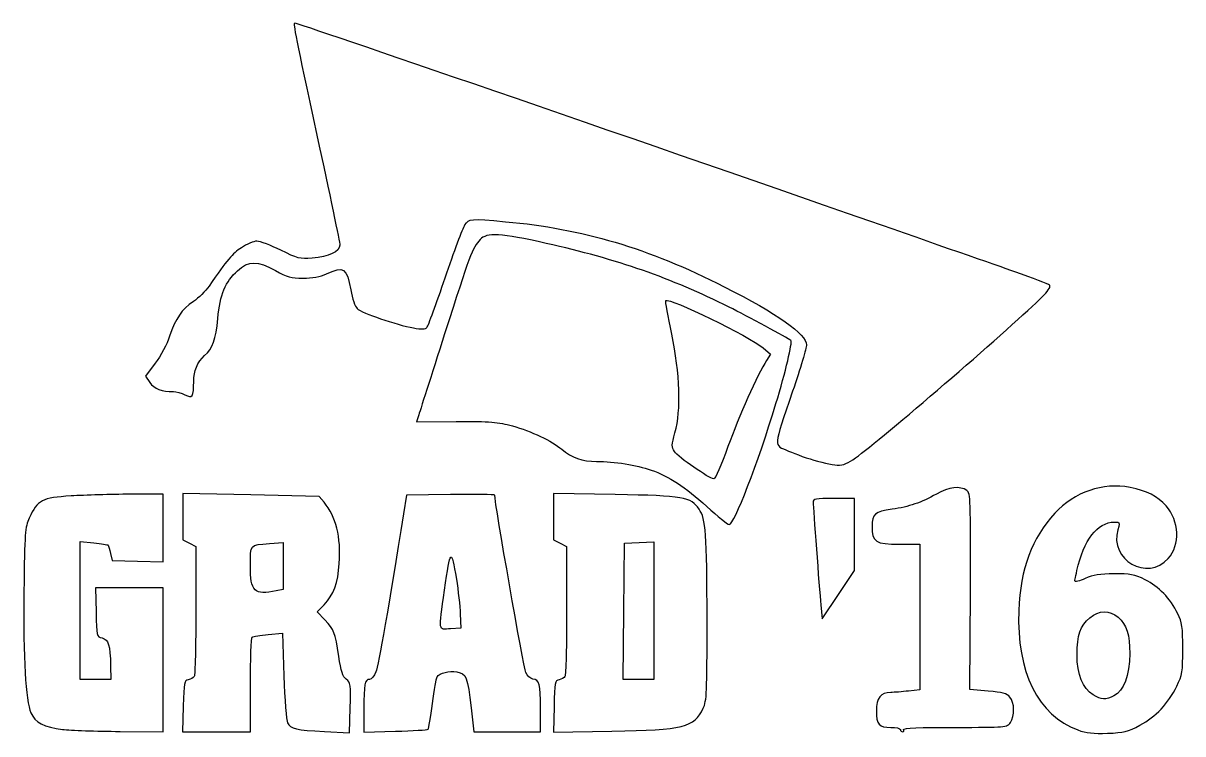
# Model space of a CAD drawing. Header units: centimetres. Extents: x -19.8 to 18.3, y -15 to 15.3.
# Drawn here: x -19.28 to -5.21, y 6.63 to 15.26 of the extents above; entities that cross this region are included whole.
import ezdxf

# ---------------------------------------------------------------- set-up
doc = ezdxf.new("R2010")
doc.units = ezdxf.units.CM
doc.header["$MEASUREMENT"] = 0
doc.layers.add('Layer 1', color=7, linetype='Continuous')

msp = doc.modelspace()

# ---------------------------------------------------------------- linework, layer by layer
at = {"layer": 'Layer 1'}
for points, knots in [([(-9.63965, 9.94285), (-9.74879, 9.97202), (-9.90709, 10.02674), (-9.99141, 10.06446), (-9.99141, 10.06446), (-10.1753, 10.14669), (-10.17961, 10.0844), (-9.94119, 10.79023), (-9.94119, 10.79023), (-9.8481, 11.06581), (-9.77194, 11.31913), (-9.77194, 11.35316), (-9.77194, 11.35316), (-9.77194, 11.48209), (-10.12816, 11.73407), (-10.76998, 12.05915), (-10.76998, 12.05915), (-11.69837, 12.52938), (-12.48444, 12.76326), (-13.42319, 12.84857), (-13.42319, 12.84857), (-13.85398, 12.88772), (-13.86493, 12.88683), (-13.91609, 12.80875), (-13.91609, 12.80875), (-13.94047, 12.77154), (-14.0483, 12.48355), (-14.15572, 12.16878), (-14.15572, 12.16878), (-14.26313, 11.854), (-14.36262, 11.58248), (-14.3768, 11.56539), (-14.3768, 11.56539), (-14.39548, 11.54288), (-14.44077, 11.54116), (-14.54128, 11.55913), (-14.54128, 11.55913), (-14.74582, 11.59571), (-15.17273, 11.74197), (-15.22368, 11.79291), (-15.22368, 11.79291), (-15.248, 11.81723), (-15.28304, 11.91916), (-15.30154, 12.01942), (-15.30154, 12.01942), (-15.35144, 12.28986), (-15.3844, 12.31177), (-15.59651, 12.21552), (-15.59651, 12.21552), (-15.67223, 12.18116), (-15.77005, 12.16298), (-15.88128, 12.1626), (-15.88128, 12.1626), (-16.02635, 12.1621), (-16.07453, 12.17534), (-16.21631, 12.25462), (-16.21631, 12.25462), (-16.43639, 12.37769), (-16.53805, 12.37752), (-16.67495, 12.25384), (-16.67495, 12.25384), (-16.82258, 12.12047), (-16.8867, 11.96513), (-16.91423, 11.6742), (-16.91423, 11.6742), (-16.93854, 11.41726), (-16.97593, 11.3119), (-17.07445, 11.22274), (-17.07445, 11.22274), (-17.1633, 11.14233), (-17.20674, 11.03922), (-17.20674, 10.90872), (-17.20674, 10.90872), (-17.20674, 10.7241), (-17.2227, 10.70002), (-17.31384, 10.74715), (-17.31384, 10.74715), (-17.35536, 10.76862), (-17.41819, 10.78618), (-17.45347, 10.78618), (-17.45347, 10.78618), (-17.59341, 10.78618), (-17.68584, 10.8217), (-17.73857, 10.89575), (-17.73857, 10.89575), (-17.73857, 10.89575), (-17.79286, 10.97199), (-17.79286, 10.97199), (-17.79286, 10.97199), (-17.79286, 10.97199), (-17.67409, 11.12999), (-17.67409, 11.12999), (-17.67409, 11.12999), (-17.60876, 11.21689), (-17.52971, 11.36495), (-17.49841, 11.45901), (-17.49841, 11.45901), (-17.42553, 11.67802), (-17.3525, 11.78488), (-17.21054, 11.88021), (-17.21054, 11.88021), (-17.14789, 11.92229), (-17.06264, 12.00588), (-17.02109, 12.06597), (-17.02109, 12.06597), (-16.79697, 12.39015), (-16.73751, 12.46094), (-16.62881, 12.53294), (-16.62881, 12.53294), (-16.56333, 12.57631), (-16.47802, 12.61179), (-16.43922, 12.61179), (-16.43922, 12.61179), (-16.40043, 12.61179), (-16.27071, 12.5626), (-16.15097, 12.50247), (-16.15097, 12.50247), (-15.94864, 12.40088), (-15.92162, 12.39409), (-15.76844, 12.40638), (-15.76844, 12.40638), (-15.56936, 12.42236), (-15.43403, 12.48526), (-15.43403, 12.56182), (-15.43403, 12.56182), (-15.43403, 12.5918), (-15.55905, 13.19258), (-15.71184, 13.89688), (-15.71184, 13.89688), (-15.97153, 15.09387), (-16.00387, 15.25761), (-15.98062, 15.25761), (-15.98062, 15.25761), (-15.94099, 15.25761), (-11.87764, 13.85785), (-9.00465, 12.8545), (-9.00465, 12.8545), (-8.25522, 12.59277), (-7.46345, 12.3165), (-7.24517, 12.24057), (-7.24517, 12.24057), (-7.02689, 12.16463), (-6.83701, 12.0921), (-6.82321, 12.07938), (-6.82321, 12.07938), (-6.80791, 12.06528), (-6.83371, 12.01892), (-6.88936, 11.96054), (-6.88936, 11.96054), (-7.13627, 11.70148), (-8.65741, 10.3814), (-9.10391, 10.03871), (-9.10391, 10.03871), (-9.32716, 9.86736), (-9.34523, 9.86413), (-9.63966, 9.94282), (-9.63966, 9.94282), (-9.63966, 9.94282), (-9.63965, 9.94285), (-9.63965, 9.94285)], [0, 0, 0, 0, 0.02439024, 0.02439024, 0.02439024, 0.02439024, 0.04878049, 0.04878049, 0.04878049, 0.04878049, 0.07317073, 0.07317073, 0.07317073, 0.07317073, 0.09756098, 0.09756098, 0.09756098, 0.09756098, 0.12195122, 0.12195122, 0.12195122, 0.12195122, 0.14634146, 0.14634146, 0.14634146, 0.14634146, 0.17073171, 0.17073171, 0.17073171, 0.17073171, 0.19512195, 0.19512195, 0.19512195, 0.19512195, 0.2195122, 0.2195122, 0.2195122, 0.2195122, 0.24390244, 0.24390244, 0.24390244, 0.24390244, 0.26829268, 0.26829268, 0.26829268, 0.26829268, 0.29268293, 0.29268293, 0.29268293, 0.29268293, 0.31707317, 0.31707317, 0.31707317, 0.31707317, 0.34146341, 0.34146341, 0.34146341, 0.34146341, 0.36585366, 0.36585366, 0.36585366, 0.36585366, 0.3902439, 0.3902439, 0.3902439, 0.3902439, 0.41463415, 0.41463415, 0.41463415, 0.41463415, 0.43902439, 0.43902439, 0.43902439, 0.43902439, 0.46341463, 0.46341463, 0.46341463, 0.46341463, 0.48780488, 0.48780488, 0.48780488, 0.48780488, 0.51219512, 0.51219512, 0.51219512, 0.51219512, 0.53658537, 0.53658537, 0.53658537, 0.53658537, 0.56097561, 0.56097561, 0.56097561, 0.56097561, 0.58536585, 0.58536585, 0.58536585, 0.58536585, 0.6097561, 0.6097561, 0.6097561, 0.6097561, 0.63414634, 0.63414634, 0.63414634, 0.63414634, 0.65853659, 0.65853659, 0.65853659, 0.65853659, 0.68292683, 0.68292683, 0.68292683, 0.68292683, 0.70731707, 0.70731707, 0.70731707, 0.70731707, 0.73170732, 0.73170732, 0.73170732, 0.73170732, 0.75609756, 0.75609756, 0.75609756, 0.75609756, 0.7804878, 0.7804878, 0.7804878, 0.7804878, 0.80487805, 0.80487805, 0.80487805, 0.80487805, 0.82926829, 0.82926829, 0.82926829, 0.82926829, 0.85365854, 0.85365854, 0.85365854, 0.85365854, 0.87804878, 0.87804878, 0.87804878, 0.87804878, 0.90243902, 0.90243902, 0.90243902, 0.90243902, 0.92682927, 0.92682927, 0.92682927, 0.92682927, 0.95121951, 0.95121951, 0.95121951, 0.95121951, 1, 1, 1, 1]), ([(-10.98215, 9.3905), (-11.25034, 9.63409), (-11.43601, 9.75588), (-11.65831, 9.83401), (-11.65831, 9.83401), (-11.83305, 9.89543), (-12.1027, 9.93824), (-12.31942, 9.93899), (-12.31942, 9.93899), (-12.49073, 9.93958), (-12.62145, 9.98518), (-12.7416, 10.08628), (-12.7416, 10.08628), (-12.86262, 10.18811), (-13.11257, 10.30652), (-13.34004, 10.36977), (-13.34004, 10.36977), (-13.51443, 10.41826), (-13.60846, 10.42563), (-14.02292, 10.4233), (-14.02292, 10.4233), (-14.02292, 10.4233), (-14.50357, 10.42059), (-14.50357, 10.42059), (-14.50357, 10.42059), (-14.50357, 10.42059), (-14.48093, 10.49094), (-14.48093, 10.49094), (-14.48093, 10.49094), (-14.46847, 10.52963), (-14.32543, 10.97788), (-14.16305, 11.48704), (-14.16305, 11.48704), (-13.85837, 12.44241), (-13.82513, 12.5309), (-13.73301, 12.63165), (-13.73301, 12.63165), (-13.65283, 12.71933), (-13.48247, 12.70951), (-12.92916, 12.58529), (-12.92916, 12.58529), (-12.0693, 12.39225), (-11.41497, 12.16391), (-10.71124, 11.8113), (-10.71124, 11.8113), (-10.49877, 11.70484), (-9.99903, 11.43483), (-9.96213, 11.40656), (-9.96213, 11.40656), (-9.94052, 11.39), (-10.02726, 11.023), (-10.14316, 10.64071), (-10.14316, 10.64071), (-10.3632, 9.91484), (-10.64994, 9.17223), (-10.71016, 9.17223), (-10.71016, 9.17223), (-10.72759, 9.17223), (-10.84999, 9.27046), (-10.98217, 9.39051), (-10.98217, 9.39051), (-10.98217, 9.39051), (-10.98215, 9.3905), (-10.98215, 9.3905)], [0, 0, 0, 0, 0.05882353, 0.05882353, 0.05882353, 0.05882353, 0.11764706, 0.11764706, 0.11764706, 0.11764706, 0.17647059, 0.17647059, 0.17647059, 0.17647059, 0.23529412, 0.23529412, 0.23529412, 0.23529412, 0.29411765, 0.29411765, 0.29411765, 0.29411765, 0.35294118, 0.35294118, 0.35294118, 0.35294118, 0.41176471, 0.41176471, 0.41176471, 0.41176471, 0.47058824, 0.47058824, 0.47058824, 0.47058824, 0.52941176, 0.52941176, 0.52941176, 0.52941176, 0.58823529, 0.58823529, 0.58823529, 0.58823529, 0.64705882, 0.64705882, 0.64705882, 0.64705882, 0.70588235, 0.70588235, 0.70588235, 0.70588235, 0.76470588, 0.76470588, 0.76470588, 0.76470588, 0.82352941, 0.82352941, 0.82352941, 0.82352941, 0.88235294, 0.88235294, 0.88235294, 0.88235294, 1, 1, 1, 1]), ([(-10.72529, 10.11811), (-10.59597, 10.48212), (-10.36744, 10.99286), (-10.25665, 11.16546), (-10.25665, 11.16546), (-10.25665, 11.16546), (-10.20851, 11.24046), (-10.20851, 11.24046), (-10.20851, 11.24046), (-10.20851, 11.24046), (-10.29979, 11.31732), (-10.29979, 11.31732), (-10.29979, 11.31732), (-10.45968, 11.45196), (-11.44099, 11.93054), (-11.47907, 11.89246), (-11.47907, 11.89246), (-11.48601, 11.88552), (-11.4541, 11.70223), (-11.40817, 11.48515), (-11.40817, 11.48515), (-11.3062, 11.0032), (-11.29148, 10.5621), (-11.3682, 10.28755), (-11.3682, 10.28755), (-11.41035, 10.13673), (-11.41106, 10.11345), (-11.3752, 10.05872), (-11.3752, 10.05872), (-11.33087, 9.99106), (-10.95109, 9.72785), (-10.8978, 9.72785), (-10.8978, 9.72785), (-10.87808, 9.72785), (-10.80602, 9.89085), (-10.72528, 10.11811), (-10.72528, 10.11811), (-10.72528, 10.11811), (-10.72529, 10.11811), (-10.72529, 10.11811)], [0, 0, 0, 0, 0.09090909, 0.09090909, 0.09090909, 0.09090909, 0.18181818, 0.18181818, 0.18181818, 0.18181818, 0.27272727, 0.27272727, 0.27272727, 0.27272727, 0.36363636, 0.36363636, 0.36363636, 0.36363636, 0.45454545, 0.45454545, 0.45454545, 0.45454545, 0.54545455, 0.54545455, 0.54545455, 0.54545455, 0.63636364, 0.63636364, 0.63636364, 0.63636364, 0.72727273, 0.72727273, 0.72727273, 0.72727273, 0.81818182, 0.81818182, 0.81818182, 0.81818182, 1, 1, 1, 1]), ([(-8.63424, 6.68514), (-8.63424, 6.69969), (-8.68544, 6.7116), (-8.74801, 6.7116), (-8.74801, 6.7116), (-8.89518, 6.7116), (-8.92528, 6.74549), (-8.92528, 6.91123), (-8.92528, 6.91123), (-8.92528, 7.06857), (-8.8738, 7.1348), (-8.75122, 7.13516), (-8.75122, 7.13516), (-8.70871, 7.13529), (-8.61142, 7.1429), (-8.53502, 7.15207), (-8.53502, 7.15207), (-8.53502, 7.15207), (-8.39611, 7.16875), (-8.39611, 7.16875), (-8.39611, 7.16875), (-8.39611, 7.16875), (-8.39611, 8.05142), (-8.39611, 8.05142), (-8.39611, 8.05142), (-8.39611, 8.05142), (-8.39611, 8.93409), (-8.39611, 8.93409), (-8.39611, 8.93409), (-8.39611, 8.93409), (-8.64336, 8.93409), (-8.64336, 8.93409), (-8.64336, 8.93409), (-8.93732, 8.93409), (-8.97819, 8.96059), (-8.97819, 9.15122), (-8.97819, 9.15122), (-8.97819, 9.3018), (-8.94726, 9.3281), (-8.73471, 9.3582), (-8.73471, 9.3582), (-8.52912, 9.38731), (-8.37904, 9.43886), (-8.19756, 9.5427), (-8.19756, 9.5427), (-8.04816, 9.62818), (-7.90815, 9.64475), (-7.82835, 9.5864), (-7.82835, 9.5864), (-7.78215, 9.55262), (-7.77994, 9.48961), (-7.78536, 8.36004), (-7.78536, 8.36004), (-7.78536, 8.36004), (-7.79108, 7.16929), (-7.79108, 7.16929), (-7.79108, 7.16929), (-7.79108, 7.16929), (-7.57104, 7.15165), (-7.57104, 7.15165), (-7.57104, 7.15165), (-7.39349, 7.13742), (-7.34206, 7.12332), (-7.3047, 7.07862), (-7.3047, 7.07862), (-7.24726, 7.00991), (-7.24459, 6.84891), (-7.29959, 6.7704), (-7.29959, 6.7704), (-7.34021, 6.71241), (-7.34958, 6.7116), (-7.97584, 6.7116), (-7.97584, 6.7116), (-8.39248, 6.7116), (-8.60528, 6.7025), (-8.59455, 6.68514), (-8.59455, 6.68514), (-8.58556, 6.67059), (-8.59081, 6.65868), (-8.60622, 6.65868), (-8.60622, 6.65868), (-8.62163, 6.65868), (-8.63424, 6.67059), (-8.63424, 6.68514)], [0, 0, 0, 0, 0.04545455, 0.04545455, 0.04545455, 0.04545455, 0.09090909, 0.09090909, 0.09090909, 0.09090909, 0.13636364, 0.13636364, 0.13636364, 0.13636364, 0.18181818, 0.18181818, 0.18181818, 0.18181818, 0.22727273, 0.22727273, 0.22727273, 0.22727273, 0.27272727, 0.27272727, 0.27272727, 0.27272727, 0.31818182, 0.31818182, 0.31818182, 0.31818182, 0.36363636, 0.36363636, 0.36363636, 0.36363636, 0.40909091, 0.40909091, 0.40909091, 0.40909091, 0.45454545, 0.45454545, 0.45454545, 0.45454545, 0.5, 0.5, 0.5, 0.5, 0.54545455, 0.54545455, 0.54545455, 0.54545455, 0.59090909, 0.59090909, 0.59090909, 0.59090909, 0.63636364, 0.63636364, 0.63636364, 0.63636364, 0.68181818, 0.68181818, 0.68181818, 0.68181818, 0.72727273, 0.72727273, 0.72727273, 0.72727273, 0.77272727, 0.77272727, 0.77272727, 0.77272727, 0.81818182, 0.81818182, 0.81818182, 0.81818182, 0.86363636, 0.86363636, 0.86363636, 0.86363636, 0.90909091, 0.90909091, 0.90909091, 0.90909091, 1, 1, 1, 1]), ([(-6.48232, 6.67966), (-6.96163, 6.85068), (-7.22833, 7.39076), (-7.19711, 8.12712), (-7.19711, 8.12712), (-7.17519, 8.64407), (-7.04182, 9.00503), (-6.7604, 9.3091), (-6.7604, 9.3091), (-6.51967, 9.5692), (-6.17655, 9.68717), (-5.84851, 9.62263), (-5.84851, 9.62263), (-5.6414, 9.58188), (-5.51557, 9.51749), (-5.41155, 9.39903), (-5.41155, 9.39903), (-5.2488, 9.21366), (-5.23637, 8.9296), (-5.38368, 8.76183), (-5.38368, 8.76183), (-5.63386, 8.47689), (-6.10603, 8.74538), (-5.9944, 9.10911), (-5.9944, 9.10911), (-5.97418, 9.175), (-5.975, 9.1995), (-5.9975, 9.20174), (-5.9975, 9.20174), (-6.2116, 9.22306), (-6.384, 9.03457), (-6.47567, 8.67894), (-6.47567, 8.67894), (-6.49872, 8.58953), (-6.51757, 8.50388), (-6.51757, 8.4886), (-6.51757, 8.4886), (-6.51757, 8.47331), (-6.46111, 8.4864), (-6.39189, 8.51774), (-6.39189, 8.51774), (-6.2959, 8.56121), (-6.2131, 8.57492), (-6.04132, 8.57578), (-6.04132, 8.57578), (-5.847, 8.57676), (-5.79583, 8.5668), (-5.66497, 8.50254), (-5.66497, 8.50254), (-5.49856, 8.42082), (-5.36277, 8.27972), (-5.26895, 8.09104), (-5.26895, 8.09104), (-5.21592, 7.98439), (-5.20795, 7.92865), (-5.20792, 7.66411), (-5.20792, 7.66411), (-5.20792, 7.38533), (-5.21401, 7.34737), (-5.28099, 7.21104), (-5.28099, 7.21104), (-5.38473, 6.99989), (-5.53504, 6.84085), (-5.72856, 6.7375), (-5.72856, 6.7375), (-5.87399, 6.65983), (-5.92513, 6.64705), (-6.1207, 6.63954), (-6.1207, 6.63954), (-6.28943, 6.63305), (-6.37975, 6.64308), (-6.48232, 6.67968), (-6.48232, 6.67968), (-6.48232, 6.67968), (-6.48232, 6.67966), (-6.48232, 6.67966)], [0, 0, 0, 0, 0.05, 0.05, 0.05, 0.05, 0.1, 0.1, 0.1, 0.1, 0.15, 0.15, 0.15, 0.15, 0.2, 0.2, 0.2, 0.2, 0.25, 0.25, 0.25, 0.25, 0.3, 0.3, 0.3, 0.3, 0.35, 0.35, 0.35, 0.35, 0.4, 0.4, 0.4, 0.4, 0.45, 0.45, 0.45, 0.45, 0.5, 0.5, 0.5, 0.5, 0.55, 0.55, 0.55, 0.55, 0.6, 0.6, 0.6, 0.6, 0.65, 0.65, 0.65, 0.65, 0.7, 0.7, 0.7, 0.7, 0.75, 0.75, 0.75, 0.75, 0.8, 0.8, 0.8, 0.8, 0.85, 0.85, 0.85, 0.85, 0.9, 0.9, 0.9, 0.9, 1, 1, 1, 1]), ([(-18.79727, 6.68608), (-19.02258, 6.71241), (-19.13204, 6.76978), (-19.18114, 6.88728), (-19.18114, 6.88728), (-19.24632, 7.04328), (-19.27515, 7.54231), (-19.26599, 8.35617), (-19.26599, 8.35617), (-19.25784, 9.08114), (-19.25356, 9.14041), (-19.20132, 9.25159), (-19.20132, 9.25159), (-19.09815, 9.4712), (-19.04727, 9.49808), (-18.69407, 9.51967), (-18.69407, 9.51967), (-18.52361, 9.53009), (-18.20257, 9.53952), (-17.98065, 9.54062), (-17.98065, 9.54062), (-17.98065, 9.54062), (-17.57716, 9.54263), (-17.57716, 9.54263), (-17.57716, 9.54263), (-17.57716, 9.54263), (-17.57716, 9.13169), (-17.57716, 9.13169), (-17.57716, 9.13169), (-17.57716, 9.13169), (-17.57716, 8.72075), (-17.57716, 8.72075), (-17.57716, 8.72075), (-17.57716, 8.72075), (-17.887, 8.7282), (-17.887, 8.7282), (-17.887, 8.7282), (-17.887, 8.7282), (-18.19685, 8.73565), (-18.19685, 8.73565), (-18.19685, 8.73565), (-18.19685, 8.73565), (-18.21467, 8.82298), (-18.21467, 8.82298), (-18.21467, 8.82298), (-18.22447, 8.87101), (-18.23781, 8.91563), (-18.24431, 8.92214), (-18.24431, 8.92214), (-18.25081, 8.92864), (-18.32959, 8.94164), (-18.41936, 8.95102), (-18.41936, 8.95102), (-18.41936, 8.95102), (-18.58258, 8.96808), (-18.58258, 8.96808), (-18.58258, 8.96808), (-18.58258, 8.96808), (-18.58258, 8.13087), (-18.58258, 8.13087), (-18.58258, 8.13087), (-18.58258, 8.13087), (-18.58258, 7.29366), (-18.58258, 7.29366), (-18.58258, 7.29366), (-18.58258, 7.29366), (-18.39737, 7.29366), (-18.39737, 7.29366), (-18.39737, 7.29366), (-18.39737, 7.29366), (-18.21216, 7.29366), (-18.21216, 7.29366), (-18.21216, 7.29366), (-18.21216, 7.29366), (-18.21529, 7.45902), (-18.21529, 7.45902), (-18.21529, 7.45902), (-18.22002, 7.70877), (-18.24118, 7.77824), (-18.31805, 7.79633), (-18.31805, 7.79633), (-18.38309, 7.81164), (-18.38426, 7.81659), (-18.39162, 8.1084), (-18.39162, 8.1084), (-18.39162, 8.1084), (-18.3991, 8.40491), (-18.3991, 8.40491), (-18.3991, 8.40491), (-18.3991, 8.40491), (-17.98813, 8.40491), (-17.98813, 8.40491), (-17.98813, 8.40491), (-17.98813, 8.40491), (-17.57716, 8.40491), (-17.57716, 8.40491), (-17.57716, 8.40491), (-17.57716, 8.40491), (-17.57716, 7.53178), (-17.57716, 7.53178), (-17.57716, 7.53178), (-17.57716, 7.53178), (-17.57716, 6.65865), (-17.57716, 6.65865), (-17.57716, 6.65865), (-17.57716, 6.65865), (-18.09971, 6.66213), (-18.09971, 6.66213), (-18.09971, 6.66213), (-18.38711, 6.66404), (-18.70102, 6.67481), (-18.79727, 6.68605), (-18.79727, 6.68605), (-18.79727, 6.68605), (-18.79727, 6.68608), (-18.79727, 6.68608)], [0, 0, 0, 0, 0.03333333, 0.03333333, 0.03333333, 0.03333333, 0.06666667, 0.06666667, 0.06666667, 0.06666667, 0.1, 0.1, 0.1, 0.1, 0.13333333, 0.13333333, 0.13333333, 0.13333333, 0.16666667, 0.16666667, 0.16666667, 0.16666667, 0.2, 0.2, 0.2, 0.2, 0.23333333, 0.23333333, 0.23333333, 0.23333333, 0.26666667, 0.26666667, 0.26666667, 0.26666667, 0.3, 0.3, 0.3, 0.3, 0.33333333, 0.33333333, 0.33333333, 0.33333333, 0.36666667, 0.36666667, 0.36666667, 0.36666667, 0.4, 0.4, 0.4, 0.4, 0.43333333, 0.43333333, 0.43333333, 0.43333333, 0.46666667, 0.46666667, 0.46666667, 0.46666667, 0.5, 0.5, 0.5, 0.5, 0.53333333, 0.53333333, 0.53333333, 0.53333333, 0.56666667, 0.56666667, 0.56666667, 0.56666667, 0.6, 0.6, 0.6, 0.6, 0.63333333, 0.63333333, 0.63333333, 0.63333333, 0.66666667, 0.66666667, 0.66666667, 0.66666667, 0.7, 0.7, 0.7, 0.7, 0.73333333, 0.73333333, 0.73333333, 0.73333333, 0.76666667, 0.76666667, 0.76666667, 0.76666667, 0.8, 0.8, 0.8, 0.8, 0.83333333, 0.83333333, 0.83333333, 0.83333333, 0.86666667, 0.86666667, 0.86666667, 0.86666667, 0.9, 0.9, 0.9, 0.9, 0.93333333, 0.93333333, 0.93333333, 0.93333333, 1, 1, 1, 1]), ([(-15.61924, 6.66103), (-15.9634, 6.67866), (-16.03148, 6.69435), (-16.06915, 6.76473), (-16.06915, 6.76473), (-16.08373, 6.79198), (-16.10352, 7.04861), (-16.11311, 7.33501), (-16.11311, 7.33501), (-16.11311, 7.33501), (-16.13055, 7.85573), (-16.13055, 7.85573), (-16.13055, 7.85573), (-16.13055, 7.85573), (-16.30269, 7.83809), (-16.30269, 7.83809), (-16.30269, 7.83809), (-16.39737, 7.82839), (-16.48473, 7.81434), (-16.49683, 7.80686), (-16.49683, 7.80686), (-16.50893, 7.79938), (-16.51883, 7.53798), (-16.51883, 7.22597), (-16.51883, 7.22597), (-16.51883, 7.22597), (-16.51883, 6.65868), (-16.51883, 6.65868), (-16.51883, 6.65868), (-16.51883, 6.65868), (-16.92977, 6.65868), (-16.92977, 6.65868), (-16.92977, 6.65868), (-16.92977, 6.65868), (-17.34072, 6.65868), (-17.34072, 6.65868), (-17.34072, 6.65868), (-17.34072, 6.65868), (-17.33326, 6.96925), (-17.33326, 6.96925), (-17.33326, 6.96925), (-17.32638, 7.25578), (-17.32171, 7.28059), (-17.27289, 7.28981), (-17.27289, 7.28981), (-17.24379, 7.29531), (-17.21123, 7.31331), (-17.20053, 7.32982), (-17.20053, 7.32982), (-17.18984, 7.34633), (-17.18091, 7.70778), (-17.18069, 8.13306), (-17.18069, 8.13306), (-17.18069, 8.13306), (-17.18029, 8.90629), (-17.18029, 8.90629), (-17.18029, 8.90629), (-17.18029, 8.90629), (-17.25967, 8.94734), (-17.25967, 8.94734), (-17.25967, 8.94734), (-17.25967, 8.94734), (-17.33905, 8.98839), (-17.33905, 8.98839), (-17.33905, 8.98839), (-17.33905, 8.98839), (-17.33905, 9.26973), (-17.33905, 9.26973), (-17.33905, 9.26973), (-17.33905, 9.26973), (-17.33905, 9.55107), (-17.33905, 9.55107), (-17.33905, 9.55107), (-17.33905, 9.55107), (-16.51245, 9.53267), (-16.51245, 9.53267), (-16.51245, 9.53267), (-16.51245, 9.53267), (-15.68585, 9.51427), (-15.68585, 9.51427), (-15.68585, 9.51427), (-15.68585, 9.51427), (-15.62565, 9.44248), (-15.62565, 9.44248), (-15.62565, 9.44248), (-15.47982, 9.26857), (-15.41858, 9.02307), (-15.44066, 8.70087), (-15.44066, 8.70087), (-15.45699, 8.46266), (-15.50982, 8.31972), (-15.62588, 8.19981), (-15.62588, 8.19981), (-15.62588, 8.19981), (-15.70919, 8.11373), (-15.70919, 8.11373), (-15.70919, 8.11373), (-15.70919, 8.11373), (-15.61509, 8.0146), (-15.61509, 8.0146), (-15.61509, 8.0146), (-15.50079, 7.89419), (-15.4922, 7.87159), (-15.44723, 7.57314), (-15.44723, 7.57314), (-15.4196, 7.38976), (-15.39906, 7.32719), (-15.35578, 7.29454), (-15.35578, 7.29454), (-15.30384, 7.25536), (-15.30049, 7.23139), (-15.30748, 6.94896), (-15.30748, 6.94896), (-15.30748, 6.94896), (-15.31498, 6.64547), (-15.31498, 6.64547), (-15.31498, 6.64547), (-15.31498, 6.64547), (-15.61925, 6.66105), (-15.61925, 6.66105), (-15.61925, 6.66105), (-15.61925, 6.66105), (-15.61924, 6.66103), (-15.61924, 6.66103)], [0, 0, 0, 0, 0.03125, 0.03125, 0.03125, 0.03125, 0.0625, 0.0625, 0.0625, 0.0625, 0.09375, 0.09375, 0.09375, 0.09375, 0.125, 0.125, 0.125, 0.125, 0.15625, 0.15625, 0.15625, 0.15625, 0.1875, 0.1875, 0.1875, 0.1875, 0.21875, 0.21875, 0.21875, 0.21875, 0.25, 0.25, 0.25, 0.25, 0.28125, 0.28125, 0.28125, 0.28125, 0.3125, 0.3125, 0.3125, 0.3125, 0.34375, 0.34375, 0.34375, 0.34375, 0.375, 0.375, 0.375, 0.375, 0.40625, 0.40625, 0.40625, 0.40625, 0.4375, 0.4375, 0.4375, 0.4375, 0.46875, 0.46875, 0.46875, 0.46875, 0.5, 0.5, 0.5, 0.5, 0.53125, 0.53125, 0.53125, 0.53125, 0.5625, 0.5625, 0.5625, 0.5625, 0.59375, 0.59375, 0.59375, 0.59375, 0.625, 0.625, 0.625, 0.625, 0.65625, 0.65625, 0.65625, 0.65625, 0.6875, 0.6875, 0.6875, 0.6875, 0.71875, 0.71875, 0.71875, 0.71875, 0.75, 0.75, 0.75, 0.75, 0.78125, 0.78125, 0.78125, 0.78125, 0.8125, 0.8125, 0.8125, 0.8125, 0.84375, 0.84375, 0.84375, 0.84375, 0.875, 0.875, 0.875, 0.875, 0.90625, 0.90625, 0.90625, 0.90625, 0.9375, 0.9375, 0.9375, 0.9375, 1, 1, 1, 1]), ([(-15.14299, 6.931), (-15.14299, 7.23337), (-15.1313, 7.29368), (-15.07266, 7.29368), (-15.07266, 7.29368), (-15.05165, 7.29368), (-15.01756, 7.33412), (-14.99691, 7.38354), (-14.99691, 7.38354), (-14.96562, 7.45843), (-14.83609, 8.20039), (-14.66156, 9.30451), (-14.66156, 9.30451), (-14.66156, 9.30451), (-14.62601, 9.52941), (-14.62601, 9.52941), (-14.62601, 9.52941), (-14.62601, 9.52941), (-14.09075, 9.53657), (-14.09075, 9.53657), (-14.09075, 9.53657), (-13.79636, 9.54051), (-13.55549, 9.53754), (-13.55549, 9.52997), (-13.55549, 9.52997), (-13.55549, 9.44063), (-13.20318, 7.42897), (-13.17852, 7.37753), (-13.17852, 7.37753), (-13.16007, 7.33904), (-13.12126, 7.30305), (-13.09227, 7.29755), (-13.09227, 7.29755), (-13.00986, 7.28192), (-13.00071, 7.24665), (-13.00027, 6.9431), (-13.00027, 6.9431), (-13.00027, 6.9431), (-12.99987, 6.65867), (-12.99987, 6.65867), (-12.99987, 6.65867), (-12.99987, 6.65867), (-13.40467, 6.65867), (-13.40467, 6.65867), (-13.40467, 6.65867), (-13.40467, 6.65867), (-13.80947, 6.65867), (-13.80947, 6.65867), (-13.80947, 6.65867), (-13.80947, 6.65867), (-13.84181, 6.94951), (-13.84181, 6.94951), (-13.84181, 6.94951), (-13.8834, 7.32354), (-13.89861, 7.36204), (-14.01334, 7.38356), (-14.01334, 7.38356), (-14.10596, 7.40093), (-14.22498, 7.37136), (-14.25447, 7.32364), (-14.25447, 7.32364), (-14.26338, 7.30922), (-14.28832, 7.16366), (-14.30988, 7.00018), (-14.30988, 7.00018), (-14.33144, 6.83669), (-14.35536, 6.69666), (-14.36302, 6.689), (-14.36302, 6.689), (-14.37068, 6.68133), (-14.54932, 6.66988), (-14.75997, 6.66354), (-14.75997, 6.66354), (-14.75997, 6.66354), (-15.14299, 6.65202), (-15.14299, 6.65202), (-15.14299, 6.65202), (-15.14299, 6.65202), (-15.14299, 6.931), (-15.14299, 6.931)], [0, 0, 0, 0, 0.04761905, 0.04761905, 0.04761905, 0.04761905, 0.0952381, 0.0952381, 0.0952381, 0.0952381, 0.14285714, 0.14285714, 0.14285714, 0.14285714, 0.19047619, 0.19047619, 0.19047619, 0.19047619, 0.23809524, 0.23809524, 0.23809524, 0.23809524, 0.28571429, 0.28571429, 0.28571429, 0.28571429, 0.33333333, 0.33333333, 0.33333333, 0.33333333, 0.38095238, 0.38095238, 0.38095238, 0.38095238, 0.42857143, 0.42857143, 0.42857143, 0.42857143, 0.47619048, 0.47619048, 0.47619048, 0.47619048, 0.52380952, 0.52380952, 0.52380952, 0.52380952, 0.57142857, 0.57142857, 0.57142857, 0.57142857, 0.61904762, 0.61904762, 0.61904762, 0.61904762, 0.66666667, 0.66666667, 0.66666667, 0.66666667, 0.71428571, 0.71428571, 0.71428571, 0.71428571, 0.76190476, 0.76190476, 0.76190476, 0.76190476, 0.80952381, 0.80952381, 0.80952381, 0.80952381, 0.85714286, 0.85714286, 0.85714286, 0.85714286, 0.9047619, 0.9047619, 0.9047619, 0.9047619, 1, 1, 1, 1]), ([(-12.83536, 6.96642), (-12.82845, 7.25577), (-12.82382, 7.28058), (-12.77496, 7.2898), (-12.77496, 7.2898), (-12.74586, 7.2953), (-12.7133, 7.3133), (-12.7026, 7.32981), (-12.7026, 7.32981), (-12.69191, 7.34632), (-12.68298, 7.70777), (-12.68276, 8.13305), (-12.68276, 8.13305), (-12.68276, 8.13305), (-12.68236, 8.90628), (-12.68236, 8.90628), (-12.68236, 8.90628), (-12.68236, 8.90628), (-12.76174, 8.94733), (-12.76174, 8.94733), (-12.76174, 8.94733), (-12.76174, 8.94733), (-12.84112, 8.98838), (-12.84112, 8.98838), (-12.84112, 8.98838), (-12.84112, 8.98838), (-12.84112, 9.26847), (-12.84112, 9.26847), (-12.84112, 9.26847), (-12.84112, 9.26847), (-12.84112, 9.54856), (-12.84112, 9.54856), (-12.84112, 9.54856), (-12.84112, 9.54856), (-12.09367, 9.5362), (-12.09367, 9.5362), (-12.09367, 9.5362), (-11.26215, 9.52245), (-11.17704, 9.50773), (-11.07676, 9.36033), (-11.07676, 9.36033), (-10.99221, 9.23606), (-10.98077, 9.07706), (-10.97949, 8.00805), (-10.97949, 8.00805), (-10.97843, 7.12572), (-10.9825, 7.03371), (-11.02663, 6.94258), (-11.02663, 6.94258), (-11.13869, 6.71117), (-11.25809, 6.68132), (-12.13422, 6.66568), (-12.13422, 6.66568), (-12.13422, 6.66568), (-12.84284, 6.65303), (-12.84284, 6.65303), (-12.84284, 6.65303), (-12.84284, 6.65303), (-12.83536, 6.96642), (-12.83536, 6.96642)], [0, 0, 0, 0, 0.0625, 0.0625, 0.0625, 0.0625, 0.125, 0.125, 0.125, 0.125, 0.1875, 0.1875, 0.1875, 0.1875, 0.25, 0.25, 0.25, 0.25, 0.3125, 0.3125, 0.3125, 0.3125, 0.375, 0.375, 0.375, 0.375, 0.4375, 0.4375, 0.4375, 0.4375, 0.5, 0.5, 0.5, 0.5, 0.5625, 0.5625, 0.5625, 0.5625, 0.625, 0.625, 0.625, 0.625, 0.6875, 0.6875, 0.6875, 0.6875, 0.75, 0.75, 0.75, 0.75, 0.8125, 0.8125, 0.8125, 0.8125, 0.875, 0.875, 0.875, 0.875, 1, 1, 1, 1]), ([(-9.5984, 8.19705), (-9.619, 8.40722), (-9.69255, 9.3808), (-9.69256, 9.44342), (-9.69256, 9.44342), (-9.69257, 9.48427), (-9.66296, 9.48972), (-9.44121, 9.48972), (-9.44121, 9.48972), (-9.44121, 9.48972), (-9.18986, 9.48972), (-9.18986, 9.48972), (-9.18986, 9.48972), (-9.18986, 9.48972), (-9.18986, 9.05264), (-9.18986, 9.05264), (-9.18986, 9.05264), (-9.18986, 9.05264), (-9.18986, 8.61556), (-9.18986, 8.61556), (-9.18986, 8.61556), (-9.18986, 8.61556), (-9.38589, 8.3222), (-9.38589, 8.3222), (-9.38589, 8.3222), (-9.38589, 8.3222), (-9.58192, 8.02884), (-9.58192, 8.02884), (-9.58192, 8.02884), (-9.58192, 8.02884), (-9.59841, 8.19704), (-9.59841, 8.19704), (-9.59841, 8.19704), (-9.59841, 8.19704), (-9.5984, 8.19705), (-9.5984, 8.19705)], [0, 0, 0, 0, 0.1, 0.1, 0.1, 0.1, 0.2, 0.2, 0.2, 0.2, 0.3, 0.3, 0.3, 0.3, 0.4, 0.4, 0.4, 0.4, 0.5, 0.5, 0.5, 0.5, 0.6, 0.6, 0.6, 0.6, 0.7, 0.7, 0.7, 0.7, 0.8, 0.8, 0.8, 0.8, 1, 1, 1, 1]), ([(-16.20463, 8.36855), (-16.20463, 8.36855), (-16.12195, 8.38509), (-16.12195, 8.38509), (-16.12195, 8.38509), (-16.12195, 8.38509), (-16.12195, 8.67032), (-16.12195, 8.67032), (-16.12195, 8.67032), (-16.12195, 8.67032), (-16.12195, 8.95555), (-16.12195, 8.95555), (-16.12195, 8.95555), (-16.12195, 8.95555), (-16.28731, 8.94269), (-16.28731, 8.94269), (-16.28731, 8.94269), (-16.53164, 8.92369), (-16.51882, 8.93867), (-16.51882, 8.67225), (-16.51882, 8.67225), (-16.51882, 8.35796), (-16.47404, 8.31468), (-16.20463, 8.36857), (-16.20463, 8.36857), (-16.20463, 8.36857), (-16.20463, 8.36855), (-16.20463, 8.36855)], [0, 0, 0, 0, 0.125, 0.125, 0.125, 0.125, 0.25, 0.25, 0.25, 0.25, 0.375, 0.375, 0.375, 0.375, 0.5, 0.5, 0.5, 0.5, 0.625, 0.625, 0.625, 0.625, 0.75, 0.75, 0.75, 0.75, 1, 1, 1, 1]), ([(-13.97319, 8.08743), (-13.97737, 8.18202), (-13.99861, 8.37193), (-14.02039, 8.50946), (-14.02039, 8.50946), (-14.08125, 8.89375), (-14.09192, 8.88391), (-14.1632, 8.37781), (-14.1632, 8.37781), (-14.23598, 7.86106), (-14.24159, 7.89774), (-14.09126, 7.90739), (-14.09126, 7.90739), (-14.09126, 7.90739), (-13.96558, 7.91545), (-13.96558, 7.91545), (-13.96558, 7.91545), (-13.96558, 7.91545), (-13.97318, 8.08743), (-13.97318, 8.08743), (-13.97318, 8.08743), (-13.97318, 8.08743), (-13.97319, 8.08743), (-13.97319, 8.08743)], [0, 0, 0, 0, 0.14285714, 0.14285714, 0.14285714, 0.14285714, 0.28571429, 0.28571429, 0.28571429, 0.28571429, 0.42857143, 0.42857143, 0.42857143, 0.42857143, 0.57142857, 0.57142857, 0.57142857, 0.57142857, 0.71428571, 0.71428571, 0.71428571, 0.71428571, 1, 1, 1, 1]), ([(-11.62403, 8.12833), (-11.62403, 8.12833), (-11.62403, 8.96298), (-11.62403, 8.96298), (-11.62403, 8.96298), (-11.62403, 8.96298), (-11.80262, 8.95516), (-11.80262, 8.95516), (-11.80262, 8.95516), (-11.80262, 8.95516), (-11.98121, 8.94734), (-11.98121, 8.94734), (-11.98121, 8.94734), (-11.98121, 8.94734), (-11.9882, 8.12052), (-11.9882, 8.12052), (-11.9882, 8.12052), (-11.9882, 8.12052), (-11.99519, 7.2937), (-11.99519, 7.2937), (-11.99519, 7.2937), (-11.99519, 7.2937), (-11.80961, 7.2937), (-11.80961, 7.2937), (-11.80961, 7.2937), (-11.80961, 7.2937), (-11.62402, 7.2937), (-11.62402, 7.2937), (-11.62402, 7.2937), (-11.62402, 7.2937), (-11.62402, 8.12835), (-11.62402, 8.12835), (-11.62402, 8.12835), (-11.62402, 8.12835), (-11.62403, 8.12833), (-11.62403, 8.12833)], [0, 0, 0, 0, 0.1, 0.1, 0.1, 0.1, 0.2, 0.2, 0.2, 0.2, 0.3, 0.3, 0.3, 0.3, 0.4, 0.4, 0.4, 0.4, 0.5, 0.5, 0.5, 0.5, 0.6, 0.6, 0.6, 0.6, 0.7, 0.7, 0.7, 0.7, 0.8, 0.8, 0.8, 0.8, 1, 1, 1, 1]), ([(-6.04357, 7.09408), (-5.92086, 7.15754), (-5.85406, 7.33585), (-5.85151, 7.60674), (-5.85151, 7.60674), (-5.84937, 7.83461), (-5.88963, 7.96058), (-5.99219, 8.04688), (-5.99219, 8.04688), (-6.09946, 8.13714), (-6.22323, 8.1355), (-6.33392, 8.04237), (-6.33392, 8.04237), (-6.45204, 7.94298), (-6.4911, 7.83154), (-6.4911, 7.59393), (-6.4911, 7.59393), (-6.4911, 7.35161), (-6.42409, 7.1843), (-6.29567, 7.10599), (-6.29567, 7.10599), (-6.19667, 7.04562), (-6.14226, 7.04305), (-6.04357, 7.09408)], [0, 0, 0, 0, 0.14285714, 0.14285714, 0.14285714, 0.14285714, 0.28571429, 0.28571429, 0.28571429, 0.28571429, 0.42857143, 0.42857143, 0.42857143, 0.42857143, 0.57142857, 0.57142857, 0.57142857, 0.57142857, 0.71428571, 0.71428571, 0.71428571, 0.71428571, 1, 1, 1, 1])]:
    msp.add_open_spline(points, degree=3, knots=knots, dxfattribs=at)

doc.saveas('drawing.dxf')
